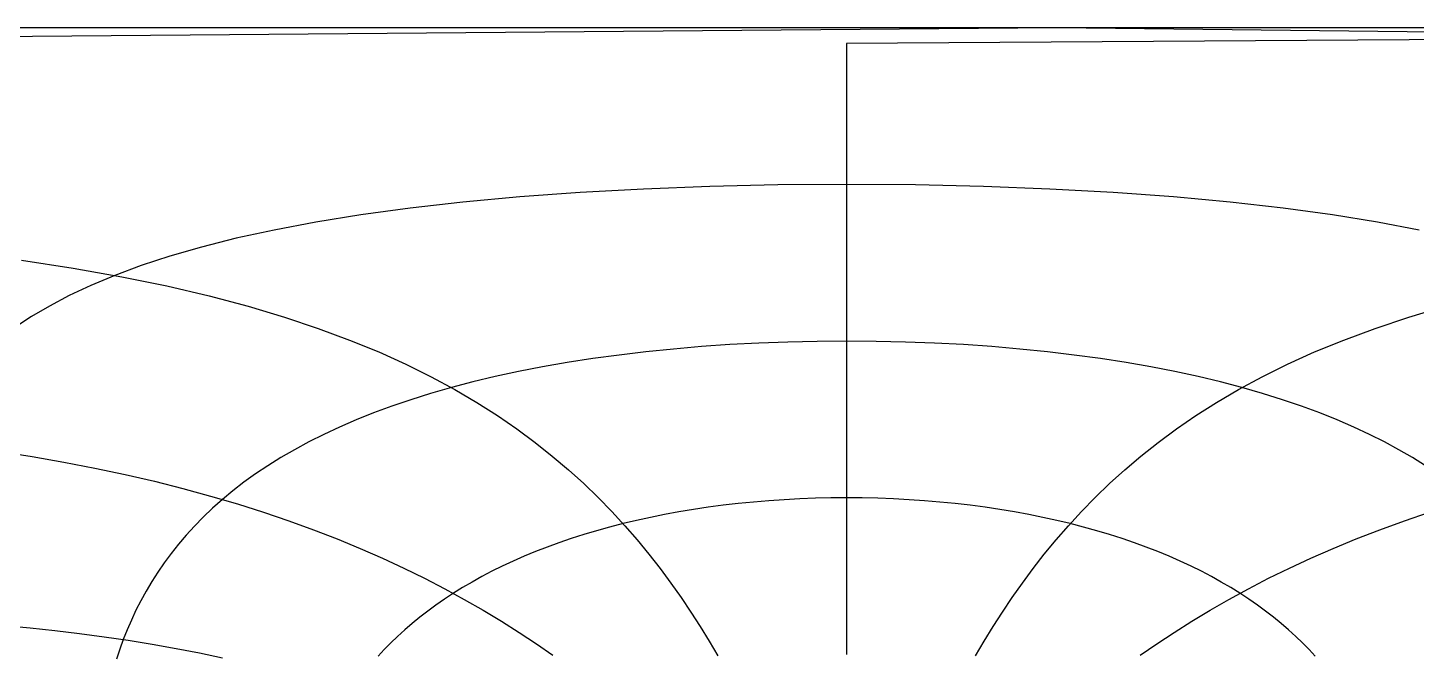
# Model space of a CAD drawing. Header units: millimetres. Extents: x -126 to 126, y -63 to 63.
# Drawn here: x -36.5 to 25.4, y 34.9 to 62.8 of the extents above; entities that cross this region are included whole.
import ezdxf

# ---------------------------------------------------------------- set-up
doc = ezdxf.new("R2010")
doc.units = ezdxf.units.MM
doc.layers.add('ENGRAVE', color=7, linetype='Continuous')
doc.layers.add('GUIDE', color=3, linetype='Continuous')

msp = doc.modelspace()

# ---------------------------------------------------------------- linework, layer by layer
at = {"layer": 'ENGRAVE'}
for points in [[(62.6573, 62.2273), (9.3772, 62.8319), (-62.6573, 62.2273)], [(107.1178, 62.8319), (0, 62.1337), (0, 61.4356), (0, 60.7375), (0, 60.0393), (0, 59.3412), (0, 58.6431), (0, 57.9449), (0, 57.2468), (0, 56.5487), (0, 55.8505), (0, 55.1524), (0, 54.4543), (0, 53.7561), (0, 53.058), (0, 52.3599), (0, 51.6617), (0, 50.9636), (0, 50.2655), (0, 49.5674), (0, 48.8692), (0, 48.1711), (0, 47.473), (0, 46.7748), (0, 46.0767), (0, 45.3786), (0, 44.6804), (0, 43.9823), (0, 43.2842), (0, 42.586), (0, 41.8879), (0, 41.1898), (0, 40.4916), (0, 39.7935), (0, 39.0954), (0, 38.3972), (0, 37.6991), (0, 37.001), (0, 36.3028), (0, 35.6047), (0, 34.9066)], [(25.514, 53.8202), (23.6636, 54.169), (21.6478, 54.4936), (19.4608, 54.7909), (17.1007, 55.0579), (14.5708, 55.2912), (11.8812, 55.4876), (9.0497, 55.6441), (6.1023, 55.758), (3.0725, 55.8273), (0, 55.8505), (-3.0725, 55.8273), (-6.1023, 55.758), (-9.0497, 55.6441), (-11.8812, 55.4876), (-14.5708, 55.2912), (-17.1007, 55.0579), (-19.4608, 54.7909), (-21.6478, 54.4936), (-23.6636, 54.169), (-25.514, 53.8202), (-27.2073, 53.4498), (-28.7537, 53.0605), (-30.1636, 52.6543), (-31.448, 52.2332), (-32.6175, 51.7991), (-33.682, 51.3534), (-34.651, 50.8974), (-35.5332, 50.4324), (-36.3364, 49.9594), (-37.0679, 49.4792)], [(-36.7838, 52.4802), (-34.4705, 52.1262), (-32.308, 51.7403), (-30.2924, 51.3257), (-28.4173, 50.8853), (-26.6749, 50.422), (-25.0565, 49.9381), (-23.5533, 49.436), (-22.1564, 48.9176), (-20.8573, 48.3846), (-19.6476, 47.8386), (-18.52, 47.281), (-17.4672, 46.713), (-16.4828, 46.1356), (-15.561, 45.5498), (-14.6962, 44.9565), (-13.8837, 44.3563), (-13.1189, 43.7499), (-12.3979, 43.1379), (-11.7171, 42.5208), (-11.0732, 41.899), (-10.4631, 41.2729), (-9.8843, 40.643), (-9.3342, 40.0095), (-8.8107, 39.3727), (-8.3118, 38.733), (-7.8356, 38.0904), (-7.3804, 37.4453), (-6.9448, 36.7978), (-6.5274, 36.1482), (-6.1268, 35.4965), (-5.742, 34.8429)], [(5.742, 34.8429), (6.1268, 35.4965), (6.5274, 36.1482), (6.9448, 36.7978), (7.3804, 37.4453), (7.8356, 38.0904), (8.3118, 38.733), (8.8107, 39.3727), (9.3342, 40.0095), (9.8843, 40.643), (10.4631, 41.2729), (11.0732, 41.899), (11.7171, 42.5208), (12.3979, 43.1379), (13.1189, 43.7499), (13.8837, 44.3563), (14.6962, 44.9565), (15.561, 45.5498), (16.4828, 46.1356), (17.4672, 46.713), (18.52, 47.281), (19.6476, 47.8386), (20.8573, 48.3846), (22.1564, 48.9176), (23.5533, 49.436), (25.0565, 49.9381), (26.6749, 50.422)], [(25.7994, 43.3188), (25.2229, 43.6789), (24.6158, 44.0316), (23.977, 44.3767), (23.3054, 44.7137), (22.6002, 45.0419), (21.8604, 45.3609), (21.0852, 45.6701), (20.2739, 45.969), (19.4258, 46.2569), (18.5406, 46.5332), (17.618, 46.7973), (16.6579, 47.0486), (15.6606, 47.2862), (14.6266, 47.5097), (13.5566, 47.7184), (12.4519, 47.9116), (11.3138, 48.0886), (10.1444, 48.2488), (8.9457, 48.3918), (7.7204, 48.5168), (6.4716, 48.6236), (5.2025, 48.7115), (3.9168, 48.7803), (2.6183, 48.8296), (1.3113, 48.8593), (0, 48.8692), (-1.3113, 48.8593), (-2.6183, 48.8296), (-3.9168, 48.7803), (-5.2025, 48.7115), (-6.4716, 48.6236), (-7.7204, 48.5168), (-8.9457, 48.3918), (-10.1444, 48.2488), (-11.3138, 48.0886), (-12.4519, 47.9116), (-13.5566, 47.7184), (-14.6266, 47.5097), (-15.6606, 47.2862), (-16.6579, 47.0486), (-17.618, 46.7973), (-18.5406, 46.5332), (-19.4258, 46.2569), (-20.2739, 45.969), (-21.0852, 45.6701), (-21.8604, 45.3609), (-22.6002, 45.0419), (-23.3054, 44.7137), (-23.977, 44.3767), (-24.6158, 44.0316), (-25.2229, 43.6789), (-25.7994, 43.3188), (-26.3463, 42.952), (-26.8646, 42.5789), (-27.3554, 42.1997), (-27.8198, 41.815), (-28.2588, 41.425), (-28.6734, 41.0302), (-29.0646, 40.6307), (-29.4332, 40.2269), (-29.7803, 39.8192), (-30.1067, 39.4077), (-30.4132, 38.9927), (-30.7006, 38.5744), (-30.9698, 38.1531), (-31.2215, 37.729), (-31.4564, 37.3023), (-31.6751, 36.8732), (-31.8783, 36.4418), (-32.0666, 36.0084), (-32.2406, 35.5731), (-32.4008, 35.136), (-32.5479, 34.6973)], [(-37.7467, 43.9461), (-36.3007, 43.722), (-34.8872, 43.4769), (-33.5075, 43.2118), (-32.1629, 42.9274), (-30.8542, 42.6246), (-29.5818, 42.3041), (-28.3459, 41.9668), (-27.1467, 41.6135), (-25.9838, 41.2449), (-24.8568, 40.8619), (-23.7651, 40.4652), (-22.7081, 40.0556), (-21.6848, 39.6336), (-20.6943, 39.2001), (-19.7358, 38.7555), (-18.8082, 38.3006), (-17.9103, 37.8359), (-17.0412, 37.3619), (-16.1998, 36.8792), (-15.3849, 36.3882), (-14.5956, 35.8895), (-13.8307, 35.3833), (-13.0893, 34.8703)], [(20.8875, 34.8242), (20.6087, 35.124), (20.3176, 35.42), (20.0143, 35.7121), (19.6983, 36), (19.3696, 36.2837), (19.028, 36.5629), (18.6732, 36.8374), (18.3052, 37.107), (17.9238, 37.3716), (17.5288, 37.6308), (17.1202, 37.8846), (16.6979, 38.1327), (16.2617, 38.3748), (15.8118, 38.6108), (15.3479, 38.8403), (14.8702, 39.0633), (14.3787, 39.2795), (13.8734, 39.4886), (13.3546, 39.6905), (12.8223, 39.8848), (12.2768, 40.0714), (11.7183, 40.2501), (11.147, 40.4205), (10.5634, 40.5826), (9.9678, 40.7361), (9.3606, 40.8808), (8.7423, 41.0164), (8.1135, 41.1429), (7.4746, 41.26), (6.8265, 41.3675), (6.1697, 41.4653), (5.5049, 41.5532), (4.833, 41.6311), (4.1547, 41.6989), (3.4709, 41.7565), (2.7824, 41.8037), (2.0901, 41.8405), (1.395, 41.8668), (0.698, 41.8826), (0, 41.8879), (-0.698, 41.8826), (-1.395, 41.8668), (-2.0901, 41.8405), (-2.7824, 41.8037), (-3.4709, 41.7565), (-4.1547, 41.6989), (-4.833, 41.6311), (-5.5049, 41.5532), (-6.1697, 41.4653), (-6.8265, 41.3675), (-7.4746, 41.26), (-8.1135, 41.1429), (-8.7423, 41.0164), (-9.3606, 40.8808), (-9.9678, 40.7361), (-10.5634, 40.5826), (-11.147, 40.4205), (-11.7183, 40.2501), (-12.2768, 40.0714), (-12.8223, 39.8848), (-13.3546, 39.6905), (-13.8734, 39.4886), (-14.3787, 39.2795), (-14.8702, 39.0633), (-15.3479, 38.8403), (-15.8118, 38.6108), (-16.2617, 38.3748), (-16.6979, 38.1327), (-17.1202, 37.8846), (-17.5288, 37.6308), (-17.9238, 37.3716), (-18.3052, 37.107), (-18.6732, 36.8374), (-19.028, 36.5629), (-19.3696, 36.2837), (-19.6983, 36), (-20.0143, 35.7121), (-20.3176, 35.42), (-20.6087, 35.124), (-20.8875, 34.8242)], [(13.0893, 34.8703), (13.8307, 35.3833), (14.5956, 35.8895), (15.3849, 36.3882), (16.1998, 36.8792), (17.0412, 37.3619), (17.9103, 37.8359), (18.8082, 38.3006), (19.7358, 38.7555), (20.6943, 39.2001), (21.6848, 39.6336), (22.7081, 40.0556), (23.7651, 40.4652), (24.8568, 40.8619), (25.9838, 41.2449)], [(-37.5135, 36.1901), (-36.3972, 36.0896), (-35.2885, 35.9739), (-34.1883, 35.8434), (-33.0976, 35.6983), (-32.0171, 35.5388), (-30.9477, 35.3651), (-29.8899, 35.1776), (-28.8445, 34.9764), (-27.812, 34.762)]]:
    msp.add_lwpolyline(points, dxfattribs=at)
at = {"layer": 'GUIDE'}
msp.add_lwpolyline([(-125.6637, -62.8319), (125.6637, -62.8319), (125.6637, 62.8319), (-125.6637, 62.8319)], close=True, dxfattribs=at)

doc.saveas('drawing.dxf')
